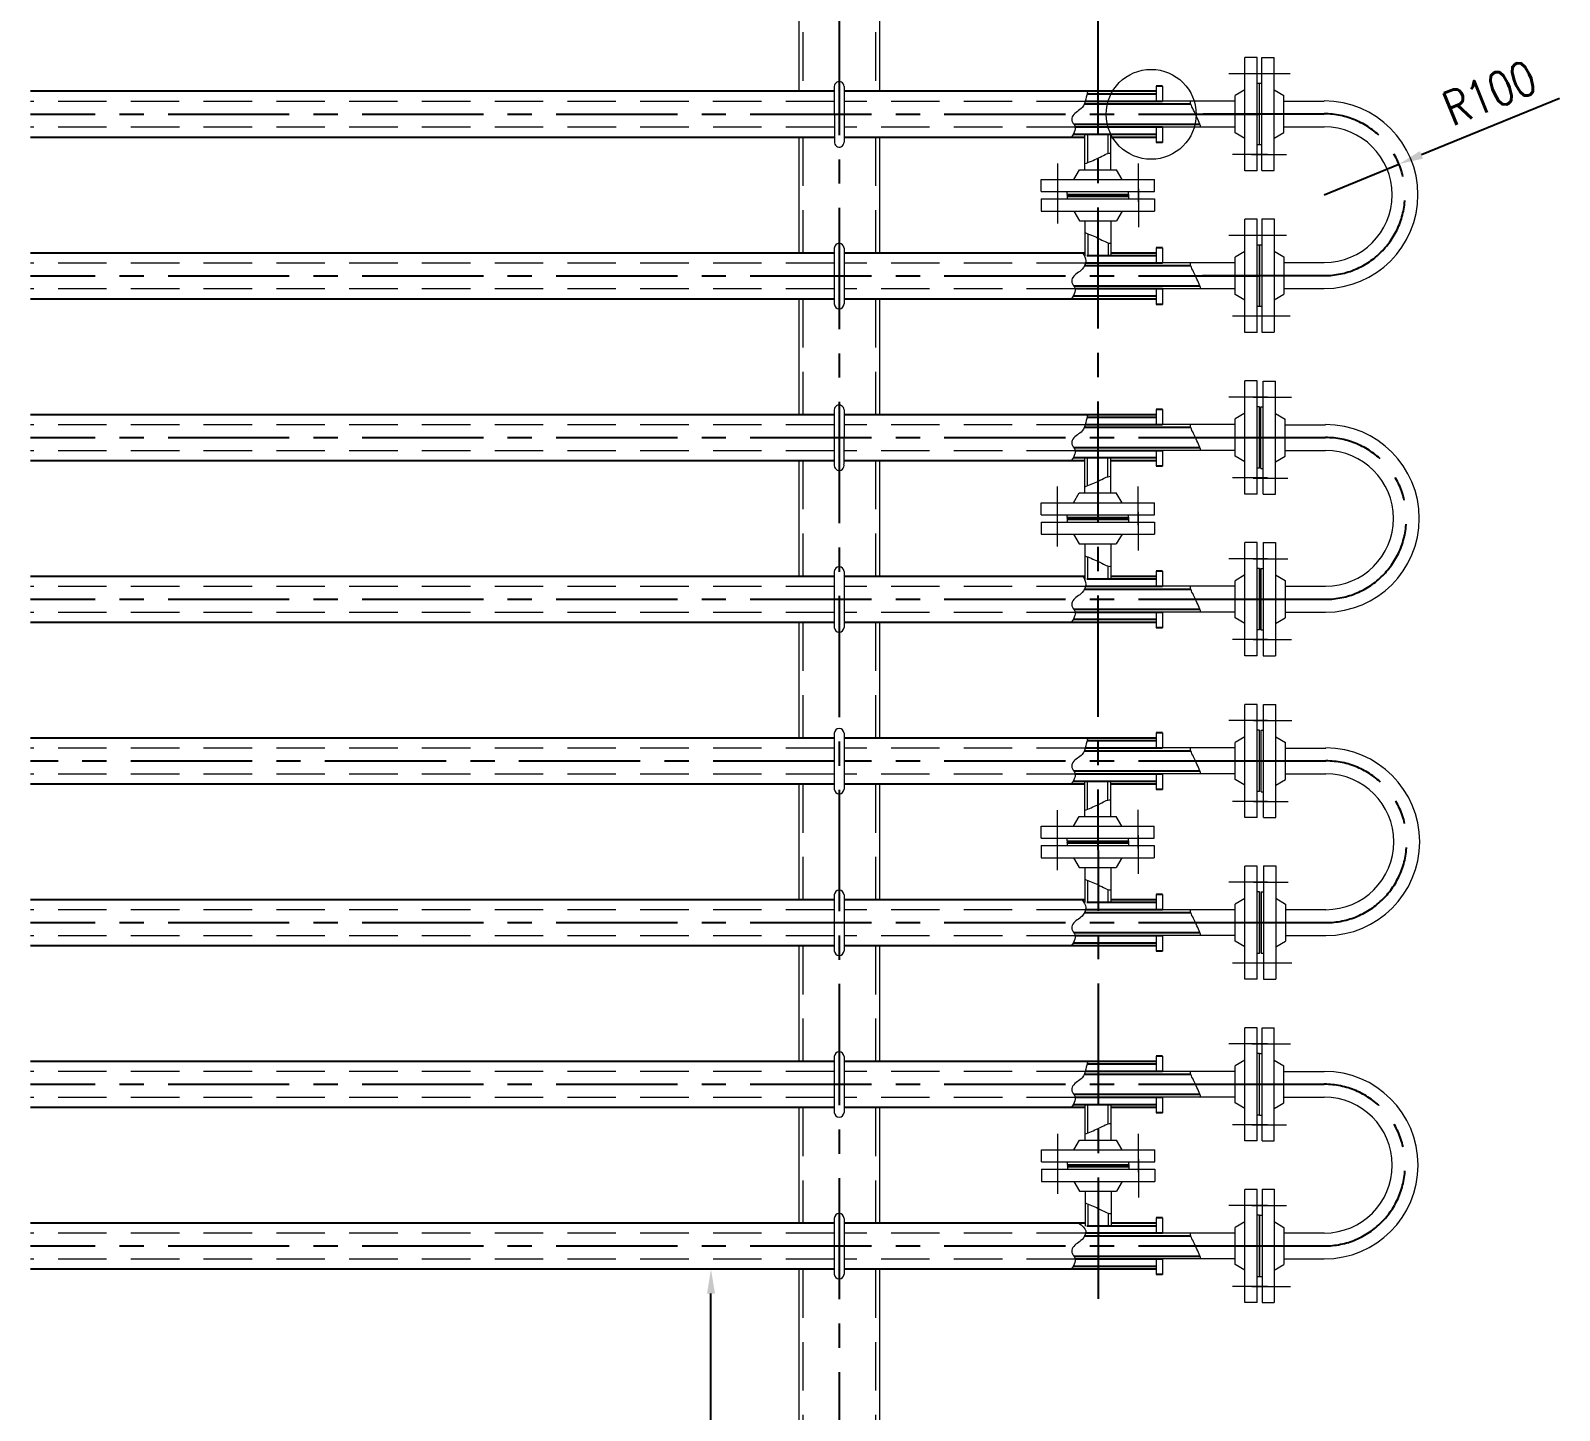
# Model space of a CAD drawing. Header units: millimetres. Extents: x -120 to 7008, y -120 to 4920.
# Drawn here: x 2216 to 4107, y 1654 to 3361 of the extents above; entities that cross this region are included whole.
import ezdxf

# ---------------------------------------------------------------- set-up
doc = ezdxf.new("R2010")
doc.units = ezdxf.units.MM
doc.header["$LTSCALE"] = 120
doc.linetypes.add('CENTER', pattern=[2, 1.25, -0.25, 0.25, -0.25])
doc.linetypes.add('DASHED', pattern=[0.75, 0.5, -0.25])
doc.layers.add('5剖面线层', color=2, linetype='Continuous')
doc.layers.add('8符号标注层', color=31, linetype='Continuous')
doc.styles.add('TH_GBDIM', font='romans.shx', dxfattribs={"width": 0.8, "bigfont": 'gbcbig.shx'})
doc.dimstyles.new('TH_GBDIM', dxfattribs={"dimscale": 12, "dimtxt": 3.5, "dimasz": 2.5, "dimexe": 2, "dimexo": 0, "dimgap": 1.5, "dimtad": 1, "dimdec": 0, "dimzin": 0, "dimdsep": 46, "dimtxsty": 'TH_GBDIM', "dimcen": 2.5, "dimclrd": 130, "dimclre": 130, "dimclrt": 3, "dimadec": 0, "dimazin": 0, "dimtfac": 0.714286, "dimtdec": 0, "dimtmove": 0, "dimatfit": 3, "dimfxl": 0, "dimtzin": 0, "dimlwd": -1, "dimlwe": -1, "dimarcsym": 0})

# ---------------------------------------------------------------- blocks, each defined once
blk = doc.blocks.new('*D52')
at = {"layer": '5剖面线层', "color": 130}
for p, q in [((3116.2, 1828.4), (3033.7, 1828.4)), ((3057.7, 1358.4), (3057.7, 1798.4)), ((3116.2, 1328.4), (3033.7, 1328.4))]:
    blk.add_line(p, q, dxfattribs=at)
at = {"layer": '5剖面线层', "color": 130, "lineweight": 0}
for points in [[(3052.7, 1798.4), (3062.7, 1798.4), (3057.7, 1828.4)], [(3052.7, 1358.4), (3062.7, 1358.4), (3057.7, 1328.4)]]:
    blk.add_solid(points, dxfattribs=at)
at = {"layer": 'Defpoints', "color": 0, "lineweight": 0}
for p in [(3057.7, 1828.4), (3116.2, 1828.4), (3116.2, 1328.4)]:
    blk.add_point(p, dxfattribs=at)
at = {"layer": '5剖面线层', "color": 3, "lineweight": 0, "insert": (3018.7, 1578.4), "char_height": 42, "attachment_point": 5, "rotation": 90, "style": 'TH_GBDIM'}
blk.add_mtext('500', dxfattribs=at)
blk = doc.blocks.new('*D69')
at = {"layer": '5剖面线层', "color": 130}
for p, q in [((4107, 3276.6), (3936.3, 3206.7)), ((3816, 3157.5), (3908.5, 3195.4))]:
    blk.add_line(p, q, dxfattribs=at)
at = {"layer": '5剖面线层', "color": 130, "lineweight": 0}
blk.add_solid([(3934.4, 3211.4), (3938.2, 3202.1), (3908.5, 3195.4)], dxfattribs=at)
at = {"layer": 'Defpoints', "color": 0, "lineweight": 0}
for p in [(3908.5, 3195.4), (3816, 3157.5)]:
    blk.add_point(p, dxfattribs=at)
at = {"layer": '5剖面线层', "color": 3, "lineweight": 0, "insert": (4020.7, 3283.4), "char_height": 42, "attachment_point": 5, "rotation": 22.2597, "style": 'TH_GBDIM'}
blk.add_mtext('R100', dxfattribs=at)

msp = doc.modelspace()

# ---------------------------------------------------------------- hatches: boundary and pattern name
at = {"layer": '5剖面线层', "lineweight": 0}
h = msp.add_hatch(dxfattribs=at)
h.set_pattern_fill('NET3', color=256, style=0)
h.set_pattern_definition([(0, (3151.1713, -204.795), (0, 3.175), []), (60, (3151.1713, -204.795), (-2.7496307, 1.5875), []), (120, (3151.1713, -204.795), (-2.7496307, -1.5875), [])])
h.paths.add_polyline_path([(3536.23, 3156.82), (3498.23, 3156.82), (3498.23, 3155.32), (3536.23, 3155.32)])
h.paths.add_polyline_path([(3536.23, 3158.32), (3498.23, 3158.32), (3498.23, 3156.82), (3536.23, 3156.82)])
h = msp.add_hatch(dxfattribs=at)
h.set_pattern_fill('NET3', color=256, style=0)
h.set_pattern_definition([(180, (3921.287, -204.795), (-5e-14, 3.175), []), (120, (3921.287, -204.795), (2.7496307, 1.5875), []), (60, (3921.287, -204.795), (2.7496307, -1.5875), [])])
h.paths.add_polyline_path([(3536.23, 3156.82), (3574.23, 3156.82), (3574.23, 3155.32), (3536.23, 3155.32)])
h.paths.add_polyline_path([(3536.23, 3158.32), (3574.23, 3158.32), (3574.23, 3156.82), (3536.23, 3156.82)])
h = msp.add_hatch(dxfattribs=at)
h.set_pattern_fill('NET3', color=256, style=0)
h.set_pattern_definition([(0, (3150.938, -604.518), (0, 3.175), []), (60, (3150.938, -604.518), (-2.7496307, 1.5875), []), (120, (3150.938, -604.518), (-2.7496307, -1.5875), [])])
h.paths.add_polyline_path([(3536, 2757.1), (3498, 2757.1), (3498, 2755.6), (3536, 2755.6)])
h.paths.add_polyline_path([(3536, 2758.6), (3498, 2758.6), (3498, 2757.1), (3536, 2757.1)])
h = msp.add_hatch(dxfattribs=at)
h.set_pattern_fill('NET3', color=256, style=0)
h.set_pattern_definition([(180, (3921.0538, -604.518), (-5e-14, 3.175), []), (120, (3921.0538, -604.518), (2.7496307, 1.5875), []), (60, (3921.0538, -604.518), (2.7496307, -1.5875), [])])
h.paths.add_polyline_path([(3536, 2757.1), (3574, 2757.1), (3574, 2755.6), (3536, 2755.6)])
h.paths.add_polyline_path([(3536, 2758.6), (3574, 2758.6), (3574, 2757.1), (3536, 2757.1)])
h = msp.add_hatch(dxfattribs=at)
h.set_pattern_fill('NET3', color=256, style=0)
h.set_pattern_definition([(0, (3150.9268, -1004.625), (0, 3.175), []), (60, (3150.9268, -1004.625), (-2.7496307, 1.5875), []), (120, (3150.9268, -1004.625), (-2.7496307, -1.5875), [])])
h.paths.add_polyline_path([(3535.98, 2356.99), (3497.98, 2356.99), (3497.98, 2355.49), (3535.98, 2355.49)])
h.paths.add_polyline_path([(3535.98, 2358.49), (3497.98, 2358.49), (3497.98, 2356.99), (3535.98, 2356.99)])
h = msp.add_hatch(dxfattribs=at)
h.set_pattern_fill('NET3', color=256, style=0)
h.set_pattern_definition([(180, (3921.0426, -1004.625), (-5e-14, 3.175), []), (120, (3921.0426, -1004.625), (2.7496307, 1.5875), []), (60, (3921.0426, -1004.625), (2.7496307, -1.5875), [])])
h.paths.add_polyline_path([(3535.98, 2356.99), (3573.98, 2356.99), (3573.98, 2355.49), (3535.98, 2355.49)])
h.paths.add_polyline_path([(3535.98, 2358.49), (3573.98, 2358.49), (3573.98, 2356.99), (3535.98, 2356.99)])
h = msp.add_hatch(dxfattribs=at)
h.set_pattern_fill('NET3', color=256, style=0)
h.set_pattern_definition([(0, (3151.341, -1405.0014), (0, 3.175), []), (60, (3151.341, -1405.0014), (-2.7496307, 1.5875), []), (120, (3151.341, -1405.0014), (-2.7496307, -1.5875), [])])
h.paths.add_polyline_path([(3536.4, 1956.61), (3498.4, 1956.61), (3498.4, 1955.11), (3536.4, 1955.11)])
h.paths.add_polyline_path([(3536.4, 1958.11), (3498.4, 1958.11), (3498.4, 1956.61), (3536.4, 1956.61)])
h = msp.add_hatch(dxfattribs=at)
h.set_pattern_fill('NET3', color=256, style=0)
h.set_pattern_definition([(180, (3921.4568, -1405.0014), (-5e-14, 3.175), []), (120, (3921.4568, -1405.0014), (2.7496307, 1.5875), []), (60, (3921.4568, -1405.0014), (2.7496307, -1.5875), [])])
h.paths.add_polyline_path([(3536.4, 1956.61), (3574.4, 1956.61), (3574.4, 1955.11), (3536.4, 1955.11)])
h.paths.add_polyline_path([(3536.4, 1958.11), (3574.4, 1958.11), (3574.4, 1956.61), (3536.4, 1956.61)])

# ---------------------------------------------------------------- linework, layer by layer
at = {"color": 1, "linetype": 'CENTER'}
for p, q in [((3216.21, 4341.25), (3216.21, 1271.11)), ((3536.03, 4101.86), (3536.4, 1768.29)), ((3736.21, 3256.9), (2216.21, 3256.9)), ((3666.18, 3257.48), (3815.99, 3257.48)), ((3736.21, 3056.9), (2216.21, 3056.9)), ((3665.58, 3057.48), (3815.99, 3057.48)), ((3719.21, 3057.48), (3815.99, 3057.48)), ((3736.21, 2856.9), (2216.21, 2856.9)), ((3667.85, 2857.13), (3817.66, 2857.13)), ((3736.21, 2656.9), (2216.21, 2656.9)), ((3667.25, 2657.13), (3817.66, 2657.13)), ((3720.87, 2657.13), (3817.66, 2657.13)), ((3210.21, 2456.9), (2216.21, 2456.9)), ((3736.21, 2456.9), (3222.21, 2456.9)), ((3668.33, 2457.17), (3818.14, 2457.17)), ((3736.21, 2256.9), (2216.21, 2256.9)), ((3667.72, 2257.17), (3818.14, 2257.17)), ((3721.35, 2257.17), (3818.14, 2257.17)), ((3736.21, 2056.9), (2216.21, 2056.9)), ((3666.39, 2057.22), (3816.2, 2057.22)), ((3736.21, 1856.9), (2216.21, 1856.9)), ((3665.79, 1857.22), (3816.2, 1857.22)), ((3719.41, 1857.22), (3816.2, 1857.22))]:
    msp.add_line(p, q, dxfattribs=at)
at = {"lineweight": 0}
for p, q in [((3166.21, 3628.4), (3166.21, 3285.4)), ((3266.21, 3628.4), (3266.21, 3285.4)), ((3718.1, 3187.16), (3718.1, 3327.16)), ((3733.1, 3327.16), (3718.1, 3327.16)), ((3733.1, 3187.16), (3733.1, 3327.16)), ((3738.99, 3187.41), (3738.99, 3327.41)), ((3738.99, 3327.41), (3753.99, 3327.41)), ((3753.99, 3187.41), (3753.99, 3327.41)), ((3210.13, 3291.4), (3210.27, 3221.53)), ((3222.28, 3291.4), (3222.21, 3222.39)), ((3608.21, 3291.9), (3608.21, 3272.9)), ((3616.21, 3291.9), (3616.21, 3272.9)), ((3745.75, 3307.16), (3698.11, 3307.16)), ((3726.35, 3307.41), (3773.99, 3307.41)), ((3736.1, 3295.16), (3733.1, 3295.16)), ((3735.99, 3219.41), (3735.99, 3295.41)), ((3735.99, 3295.41), (3738.99, 3295.41)), ((3736.1, 3219.16), (3736.1, 3295.16)), ((3706.1, 3273.16), (3586.1, 3273.16)), ((3718.1, 3287.16), (3706.1, 3280.11)), ((3706.1, 3234.22), (3706.1, 3280.11)), ((3753.99, 3287.41), (3765.99, 3280.36)), ((3765.99, 3234.46), (3765.99, 3280.36)), ((3765.99, 3273.41), (3815.99, 3273.41)), ((3706.1, 3241.16), (3586.1, 3241.16)), ((3608.21, 3240.9), (3608.21, 3221.9)), ((3616.21, 3241.16), (3616.21, 3240.9)), ((3616.21, 3240.9), (3616.21, 3221.9)), ((3718.1, 3227.16), (3706.1, 3234.22)), ((3753.99, 3227.41), (3765.99, 3234.46)), ((3765.99, 3241.41), (3815.99, 3241.41)), ((3166.21, 3228.4), (3166.21, 3085.4)), ((3266.21, 3228.4), (3266.21, 3085.4)), ((3520.23, 3188.32), (3520.23, 3231.9)), ((3523.73, 3197.39), (3523.73, 3231.9)), ((3548.73, 3208.51), (3548.73, 3231.9)), ((3552.23, 3188.32), (3552.23, 3231.9)), ((3736.1, 3219.16), (3733.1, 3219.16)), ((3735.99, 3219.41), (3738.99, 3219.41)), ((3486.23, 3196.14), (3486.23, 3122.01)), ((3586.23, 3148.67), (3586.23, 3196.31)), ((3745.75, 3207.16), (3702.79, 3207.16)), ((3726.35, 3207.41), (3769.3, 3207.41)), ((3506.23, 3176.32), (3513.28, 3188.32)), ((3513.28, 3188.32), (3559.18, 3188.32)), ((3566.23, 3176.32), (3559.18, 3188.32)), ((3733.1, 3187.16), (3718.1, 3187.16)), ((3738.99, 3187.41), (3753.99, 3187.41)), ((3466.23, 3176.32), (3606.23, 3176.32)), ((3466.23, 3161.32), (3466.23, 3176.32)), ((3466.23, 3161.32), (3606.23, 3161.32)), ((3498.23, 3158.32), (3498.23, 3161.32)), ((3498.23, 3158.32), (3574.23, 3158.32)), ((3498.23, 3158.32), (3574.23, 3158.32)), ((3498.23, 3158.32), (3498.23, 3155.32)), ((3574.23, 3158.32), (3574.23, 3161.32)), ((3574.23, 3158.32), (3574.23, 3155.32)), ((3586.23, 3164.97), (3586.23, 3117.33)), ((3606.23, 3161.32), (3606.23, 3176.32)), ((3466.23, 3152.32), (3606.23, 3152.32)), ((3466.23, 3152.32), (3466.23, 3137.32)), ((3498.23, 3156.82), (3574.23, 3156.82)), ((3498.23, 3155.32), (3574.23, 3155.32)), ((3498.23, 3155.32), (3498.23, 3152.32)), ((3574.23, 3155.32), (3574.23, 3152.32)), ((3606.23, 3152.32), (3606.23, 3137.32)), ((3466.23, 3137.32), (3606.23, 3137.32)), ((3506.23, 3137.32), (3513.28, 3125.32)), ((3513.28, 3125.32), (3559.18, 3125.32)), ((3520.23, 3125.32), (3520.23, 3081.9)), ((3552.23, 3125.32), (3552.23, 3081.9)), ((3566.23, 3137.32), (3559.18, 3125.32)), ((3718.1, 2987.16), (3718.1, 3127.16)), ((3733.1, 3127.16), (3718.1, 3127.16)), ((3733.1, 2987.16), (3733.1, 3127.16)), ((3738.99, 3127.56), (3738.99, 2987.56)), ((3738.99, 3127.56), (3753.99, 3127.56)), ((3753.99, 3127.56), (3753.99, 2987.56)), ((3523.73, 3109.22), (3523.73, 3081.9)), ((3745.75, 3107.16), (3698.11, 3107.16)), ((3726.35, 3107.56), (3769.3, 3107.56)), ((3210.21, 3091.4), (3210.21, 3022.4)), ((3222.21, 3091.4), (3222.21, 3022.4)), ((3536.21, 3091.9), (3536.21, 3072.9)), ((3548.73, 3098.1), (3548.73, 3081.9)), ((3608.21, 3091.9), (3608.21, 3072.9)), ((3616.21, 3091.9), (3616.21, 3072.9)), ((3718.1, 3087.16), (3706.1, 3080.11)), ((3736.1, 3095.16), (3733.1, 3095.16)), ((3735.99, 3019.56), (3735.99, 3095.56)), ((3735.99, 3095.56), (3735.99, 3019.56)), ((3735.99, 3095.56), (3738.99, 3095.56)), ((3736.1, 3019.16), (3736.1, 3095.16)), ((3753.99, 3087.56), (3765.99, 3080.5)), ((3706.1, 3073.16), (3586.1, 3073.16)), ((3706.1, 3034.22), (3706.1, 3080.11)), ((3765.99, 3080.5), (3765.99, 3034.61)), ((3765.99, 3073.56), (3815.99, 3073.56)), ((3166.21, 3028.4), (3166.21, 2885.4)), ((3266.21, 3028.4), (3266.21, 2885.4)), ((3706.1, 3041.16), (3586.1, 3041.16)), ((3608.21, 3040.9), (3608.21, 3021.9)), ((3616.21, 3041.16), (3616.21, 3040.9)), ((3616.21, 3040.9), (3616.21, 3021.9)), ((3718.1, 3027.16), (3706.1, 3034.22)), ((3753.99, 3027.56), (3765.99, 3034.61)), ((3765.99, 3041.56), (3815.99, 3041.56)), ((3745.75, 3007.16), (3702.79, 3007.16)), ((3726.35, 3007.56), (3773.99, 3007.56)), ((3736.1, 3019.16), (3733.1, 3019.16)), ((3735.99, 3019.56), (3738.99, 3019.56)), ((3738.99, 2987.56), (3753.99, 2987.56)), ((3733.1, 2987.16), (3718.1, 2987.16)), ((3718.1, 2787.16), (3718.1, 2927.16)), ((3733.1, 2927.16), (3718.1, 2927.16)), ((3733.1, 2787.16), (3733.1, 2927.16)), ((3740.66, 2787.06), (3740.66, 2927.06)), ((3740.66, 2927.06), (3755.66, 2927.06)), ((3755.66, 2787.06), (3755.66, 2927.06)), ((3745.75, 2907.16), (3698.11, 2907.16)), ((3728.01, 2907.06), (3775.65, 2907.06)), ((3736.1, 2895.16), (3733.1, 2895.16)), ((3736.1, 2819.16), (3736.1, 2895.16)), ((3737.66, 2819.06), (3737.66, 2895.06)), ((3737.66, 2895.06), (3740.66, 2895.06)), ((3210.21, 2891.4), (3210.21, 2822.4)), ((3222.21, 2891.4), (3221.92, 2824.22)), ((3608.21, 2891.9), (3608.21, 2872.9)), ((3616.21, 2891.9), (3616.21, 2872.9)), ((3718.1, 2887.16), (3706.1, 2880.11)), ((3706.1, 2834.22), (3706.1, 2880.11)), ((3755.66, 2887.06), (3767.66, 2880)), ((3767.66, 2834.11), (3767.66, 2880)), ((3706.1, 2873.16), (3586.1, 2873.16)), ((3767.66, 2873.06), (3817.66, 2873.06)), ((3706.1, 2841.16), (3586.1, 2841.16)), ((3608.21, 2840.9), (3608.21, 2821.9)), ((3616.21, 2841.16), (3616.21, 2840.9)), ((3616.21, 2840.9), (3616.21, 2821.9)), ((3767.66, 2841.06), (3817.66, 2841.06)), ((3166.21, 2828.4), (3166.21, 2685.4)), ((3266.21, 2828.4), (3266.21, 2685.4)), ((3520, 2788.6), (3520, 2831.9)), ((3523.5, 2797.67), (3523.5, 2831.9)), ((3548.5, 2808.79), (3548.5, 2831.9)), ((3552, 2788.6), (3552, 2831.9)), ((3718.1, 2827.16), (3706.1, 2834.22)), ((3736.1, 2819.16), (3733.1, 2819.16)), ((3737.66, 2819.06), (3740.66, 2819.06)), ((3755.66, 2827.06), (3767.66, 2834.11)), ((3745.75, 2807.16), (3702.79, 2807.16)), ((3728.01, 2807.06), (3770.97, 2807.06)), ((3486, 2796.42), (3486, 2722.29)), ((3506, 2776.6), (3513.05, 2788.6)), ((3513.05, 2788.6), (3558.94, 2788.6)), ((3566, 2776.6), (3558.94, 2788.6)), ((3586, 2748.95), (3586, 2796.59)), ((3733.1, 2787.16), (3718.1, 2787.16)), ((3740.66, 2787.06), (3755.66, 2787.06)), ((3466, 2776.6), (3606, 2776.6)), ((3466, 2761.6), (3466, 2776.6)), ((3466, 2761.6), (3606, 2761.6)), ((3498, 2758.6), (3498, 2761.6)), ((3574, 2758.6), (3574, 2761.6)), ((3586, 2765.25), (3586, 2717.6)), ((3606, 2761.6), (3606, 2776.6)), ((3466, 2752.6), (3606, 2752.6)), ((3466, 2752.6), (3466, 2737.6)), ((3498, 2758.6), (3574, 2758.6)), ((3498, 2758.6), (3574, 2758.6)), ((3498, 2758.6), (3498, 2755.6)), ((3498, 2757.1), (3574, 2757.1)), ((3498, 2755.6), (3574, 2755.6)), ((3498, 2755.6), (3498, 2752.6)), ((3574, 2758.6), (3574, 2755.6)), ((3574, 2755.6), (3574, 2752.6)), ((3606, 2752.6), (3606, 2737.6)), ((3466, 2737.6), (3606, 2737.6)), ((3506, 2737.6), (3513.05, 2725.6)), ((3513.05, 2725.6), (3558.94, 2725.6)), ((3520, 2725.6), (3520, 2681.9)), ((3552, 2725.6), (3552, 2681.9)), ((3566, 2737.6), (3558.94, 2725.6)), ((3718.1, 2587.16), (3718.1, 2727.16)), ((3733.1, 2727.16), (3718.1, 2727.16)), ((3733.1, 2587.16), (3733.1, 2727.16)), ((3740.66, 2727.2), (3740.66, 2587.2)), ((3740.66, 2727.2), (3755.66, 2727.2)), ((3755.66, 2727.2), (3755.66, 2587.2)), ((3523.5, 2709.5), (3523.5, 2681.9)), ((3745.75, 2707.16), (3698.11, 2707.16)), ((3728.01, 2707.2), (3770.97, 2707.2)), ((3210.21, 2691.4), (3210.21, 2622.4)), ((3222.21, 2691.4), (3222.21, 2622.4)), ((3548.5, 2698.38), (3548.5, 2681.9)), ((3608.21, 2691.9), (3608.21, 2672.9)), ((3616.21, 2691.9), (3616.21, 2672.9)), ((3718.1, 2687.16), (3706.1, 2680.11)), ((3736.1, 2695.16), (3733.1, 2695.16)), ((3736.1, 2619.16), (3736.1, 2695.16)), ((3737.66, 2619.2), (3737.66, 2695.2)), ((3737.66, 2695.2), (3737.66, 2619.2)), ((3737.66, 2695.2), (3740.66, 2695.2)), ((3755.66, 2687.2), (3767.66, 2680.15)), ((3706.1, 2673.16), (3586.1, 2673.16)), ((3706.1, 2634.22), (3706.1, 2680.11)), ((3767.66, 2680.15), (3767.66, 2634.25)), ((3767.66, 2673.2), (3817.66, 2673.2)), ((3166.21, 2628.4), (3166.21, 2485.4)), ((3266.21, 2628.4), (3266.21, 2485.4)), ((3706.1, 2641.16), (3586.1, 2641.16)), ((3608.21, 2640.9), (3608.21, 2621.9)), ((3616.21, 2641.16), (3616.21, 2640.9)), ((3616.21, 2640.9), (3616.21, 2621.9)), ((3718.1, 2627.16), (3706.1, 2634.22)), ((3755.66, 2627.2), (3767.66, 2634.25)), ((3767.66, 2641.2), (3817.66, 2641.2)), ((3736.1, 2619.16), (3733.1, 2619.16)), ((3737.66, 2619.2), (3740.66, 2619.2)), ((3745.75, 2607.16), (3702.79, 2607.16)), ((3728.01, 2607.2), (3775.65, 2607.2)), ((3733.1, 2587.16), (3718.1, 2587.16)), ((3740.66, 2587.2), (3755.66, 2587.2)), ((3718.1, 2387.16), (3718.1, 2527.16)), ((3733.1, 2527.16), (3718.1, 2527.16)), ((3733.1, 2387.16), (3733.1, 2527.16)), ((3741.14, 2387.1), (3741.14, 2527.1)), ((3741.14, 2527.1), (3756.14, 2527.1)), ((3756.14, 2387.1), (3756.14, 2527.1)), ((3745.75, 2507.16), (3698.11, 2507.16)), ((3728.49, 2507.1), (3776.13, 2507.1)), ((3210.21, 2491.4), (3210.21, 2422.4)), ((3222.21, 2491.4), (3222.21, 2422.4)), ((3608.21, 2491.9), (3608.21, 2472.9)), ((3616.21, 2491.9), (3616.21, 2472.9)), ((3718.1, 2487.16), (3706.1, 2480.11)), ((3706.1, 2434.22), (3706.1, 2480.11)), ((3736.1, 2495.16), (3733.1, 2495.16)), ((3736.1, 2419.16), (3736.1, 2495.16)), ((3738.14, 2419.1), (3738.14, 2495.1)), ((3738.14, 2495.1), (3741.14, 2495.1)), ((3756.14, 2487.1), (3768.14, 2480.05)), ((3768.14, 2434.15), (3768.14, 2480.05)), ((3706.1, 2473.16), (3586.1, 2473.16)), ((3768.14, 2473.1), (3818.14, 2473.1)), ((3706.1, 2441.16), (3586.1, 2441.16)), ((3608.21, 2440.9), (3608.21, 2421.9)), ((3616.21, 2441.16), (3616.21, 2440.9)), ((3616.21, 2440.9), (3616.21, 2421.9)), ((3768.14, 2441.1), (3818.14, 2441.1)), ((3166.21, 2428.4), (3166.21, 2285.4)), ((3266.21, 2428.4), (3266.21, 2285.4)), ((3497.98, 2428.49), (3519.98, 2428.49)), ((3519.98, 2388.49), (3519.98, 2431.9)), ((3523.48, 2397.56), (3523.48, 2431.9)), ((3548.48, 2408.68), (3548.48, 2431.9)), ((3551.98, 2388.49), (3551.98, 2431.9)), ((3551.98, 2428.49), (3573.98, 2428.49)), ((3718.1, 2427.16), (3706.1, 2434.22)), ((3756.14, 2427.1), (3768.14, 2434.15)), ((3745.75, 2407.16), (3702.79, 2407.16)), ((3728.49, 2407.1), (3771.45, 2407.1)), ((3736.1, 2419.16), (3733.1, 2419.16)), ((3738.14, 2419.1), (3741.14, 2419.1)), ((3485.98, 2396.31), (3485.98, 2322.18)), ((3505.98, 2376.49), (3513.04, 2388.49)), ((3513.04, 2388.49), (3558.93, 2388.49)), ((3565.98, 2376.49), (3558.93, 2388.49)), ((3585.98, 2348.84), (3585.98, 2396.48)), ((3733.1, 2387.16), (3718.1, 2387.16)), ((3741.14, 2387.1), (3756.14, 2387.1)), ((3465.98, 2376.49), (3605.98, 2376.49)), ((3465.98, 2361.49), (3465.98, 2376.49)), ((3585.98, 2365.14), (3585.98, 2317.5)), ((3605.98, 2361.49), (3605.98, 2376.49)), ((3465.98, 2361.49), (3605.98, 2361.49)), ((3465.98, 2352.49), (3605.98, 2352.49)), ((3465.98, 2352.49), (3465.98, 2337.49)), ((3497.98, 2358.49), (3497.98, 2361.49)), ((3497.98, 2358.49), (3573.98, 2358.49)), ((3497.98, 2358.49), (3573.98, 2358.49)), ((3497.98, 2358.49), (3497.98, 2355.49)), ((3497.98, 2356.99), (3573.98, 2356.99)), ((3497.98, 2355.49), (3573.98, 2355.49)), ((3497.98, 2355.49), (3497.98, 2352.49)), ((3573.98, 2358.49), (3573.98, 2361.49)), ((3573.98, 2358.49), (3573.98, 2355.49)), ((3573.98, 2355.49), (3573.98, 2352.49)), ((3605.98, 2352.49), (3605.98, 2337.49)), ((3465.98, 2337.49), (3605.98, 2337.49)), ((3505.98, 2337.49), (3513.04, 2325.49)), ((3565.98, 2337.49), (3558.93, 2325.49)), ((3718.1, 2187.16), (3718.1, 2327.16)), ((3733.1, 2327.16), (3718.1, 2327.16)), ((3733.1, 2187.16), (3733.1, 2327.16)), ((3741.14, 2327.24), (3741.14, 2187.24)), ((3741.14, 2327.24), (3756.14, 2327.24)), ((3756.14, 2327.24), (3756.14, 2187.24)), ((3513.04, 2325.49), (3558.93, 2325.49)), ((3519.98, 2325.49), (3519.98, 2281.9)), ((3523.48, 2309.39), (3523.48, 2281.9)), ((3551.98, 2325.49), (3551.98, 2281.9)), ((3745.75, 2307.16), (3698.11, 2307.16)), ((3728.49, 2307.24), (3771.45, 2307.24)), ((3210.21, 2291.4), (3210.21, 2222.4)), ((3222.21, 2291.4), (3222.21, 2222.4)), ((3548.48, 2298.27), (3548.48, 2281.9)), ((3608.21, 2291.9), (3608.21, 2272.9)), ((3616.21, 2291.9), (3616.21, 2272.9)), ((3736.1, 2295.16), (3733.1, 2295.16)), ((3736.1, 2219.16), (3736.1, 2295.16)), ((3738.14, 2219.24), (3738.14, 2295.24)), ((3738.14, 2295.24), (3738.14, 2219.24)), ((3738.14, 2295.24), (3741.14, 2295.24)), ((3706.1, 2273.16), (3586.1, 2273.16)), ((3718.1, 2287.16), (3706.1, 2280.11)), ((3706.1, 2234.22), (3706.1, 2280.11)), ((3756.14, 2287.24), (3768.14, 2280.19)), ((3768.14, 2280.19), (3768.14, 2234.3)), ((3768.14, 2273.24), (3818.14, 2273.24)), ((3706.1, 2241.16), (3586.1, 2241.16)), ((3608.21, 2240.9), (3608.21, 2221.9)), ((3616.21, 2241.16), (3616.21, 2240.9)), ((3616.21, 2240.9), (3616.21, 2221.9)), ((3718.1, 2227.16), (3706.1, 2234.22)), ((3756.14, 2227.24), (3768.14, 2234.3)), ((3768.14, 2241.24), (3818.14, 2241.24)), ((3166.21, 2228.4), (3166.21, 2085.4)), ((3266.21, 2228.4), (3266.21, 2085.4)), ((3736.1, 2219.16), (3733.1, 2219.16)), ((3738.14, 2219.24), (3741.14, 2219.24)), ((3745.75, 2207.16), (3702.79, 2207.16)), ((3728.49, 2207.24), (3776.13, 2207.24)), ((3733.1, 2187.16), (3718.1, 2187.16)), ((3741.14, 2187.24), (3756.14, 2187.24)), ((3718.1, 1987.16), (3718.1, 2127.16)), ((3733.1, 2127.16), (3718.1, 2127.16)), ((3733.1, 1987.16), (3733.1, 2127.16)), ((3739.2, 1987.14), (3739.2, 2127.14)), ((3739.2, 2127.14), (3754.2, 2127.14)), ((3754.2, 1987.14), (3754.2, 2127.14)), ((3745.75, 2107.16), (3698.11, 2107.16)), ((3726.55, 2107.14), (3774.19, 2107.14)), ((3210.21, 2091.4), (3210.21, 2022.4)), ((3222.21, 2091.4), (3222.21, 2022.4)), ((3536.21, 2091.9), (3536.21, 2072.9)), ((3608.21, 2091.9), (3608.21, 2072.9)), ((3616.21, 2091.9), (3616.21, 2072.9)), ((3718.1, 2087.16), (3706.1, 2080.11)), ((3706.1, 2034.22), (3706.1, 2080.11)), ((3736.1, 2095.16), (3733.1, 2095.16)), ((3736.1, 2019.16), (3736.1, 2095.16)), ((3736.2, 2019.14), (3736.2, 2095.14)), ((3736.2, 2095.14), (3739.2, 2095.14)), ((3754.2, 2087.14), (3766.2, 2080.09)), ((3766.2, 2034.2), (3766.2, 2080.09)), ((3706.1, 2073.16), (3586.1, 2073.16)), ((3766.2, 2073.14), (3816.2, 2073.14)), ((3166.21, 2028.4), (3166.21, 1885.4)), ((3266.21, 2028.4), (3266.21, 1885.4)), ((3520.4, 1988.11), (3520.4, 2031.9)), ((3523.9, 1997.18), (3523.9, 2031.9)), ((3548.9, 2008.31), (3548.9, 2031.9)), ((3552.4, 1988.11), (3552.4, 2031.9)), ((3706.1, 2041.16), (3586.1, 2041.16)), ((3608.21, 2040.9), (3608.21, 2021.9)), ((3616.21, 2041.16), (3616.21, 2040.9)), ((3616.21, 2040.9), (3616.21, 2021.9)), ((3718.1, 2027.16), (3706.1, 2034.22)), ((3754.2, 2027.14), (3766.2, 2034.2)), ((3766.2, 2041.14), (3816.2, 2041.14)), ((3745.75, 2007.16), (3702.79, 2007.16)), ((3726.55, 2007.14), (3769.51, 2007.14)), ((3736.1, 2019.16), (3733.1, 2019.16)), ((3736.2, 2019.14), (3739.2, 2019.14)), ((3486.4, 1995.93), (3486.4, 1921.8)), ((3506.4, 1976.11), (3513.45, 1988.11)), ((3513.45, 1988.11), (3559.35, 1988.11)), ((3566.4, 1976.11), (3559.35, 1988.11)), ((3586.4, 1948.47), (3586.4, 1996.11)), ((3733.1, 1987.16), (3718.1, 1987.16)), ((3739.2, 1987.14), (3754.2, 1987.14)), ((3466.4, 1976.11), (3606.4, 1976.11)), ((3466.4, 1961.11), (3466.4, 1976.11)), ((3606.4, 1961.11), (3606.4, 1976.11)), ((3466.4, 1961.11), (3606.4, 1961.11)), ((3466.4, 1952.11), (3606.4, 1952.11)), ((3466.4, 1952.11), (3466.4, 1937.11)), ((3498.4, 1958.11), (3498.4, 1961.11)), ((3498.4, 1958.11), (3574.4, 1958.11)), ((3498.4, 1958.11), (3574.4, 1958.11)), ((3498.4, 1958.11), (3498.4, 1955.11)), ((3498.4, 1956.61), (3574.4, 1956.61)), ((3498.4, 1955.11), (3574.4, 1955.11)), ((3498.4, 1955.11), (3498.4, 1952.11)), ((3574.4, 1958.11), (3574.4, 1961.11)), ((3574.4, 1958.11), (3574.4, 1955.11)), ((3574.4, 1955.11), (3574.4, 1952.11)), ((3586.4, 1964.76), (3586.4, 1917.12)), ((3606.4, 1952.11), (3606.4, 1937.11)), ((3466.4, 1937.11), (3606.4, 1937.11)), ((3506.4, 1937.11), (3513.45, 1925.11)), ((3566.4, 1937.11), (3559.35, 1925.11)), ((3513.45, 1925.11), (3559.35, 1925.11)), ((3520.4, 1925.11), (3520.4, 1881.9)), ((3552.4, 1925.11), (3552.4, 1881.9)), ((3718.1, 1787.16), (3718.1, 1927.16)), ((3733.1, 1927.16), (3718.1, 1927.16)), ((3733.1, 1787.16), (3733.1, 1927.16)), ((3739.2, 1927.29), (3739.2, 1787.29)), ((3739.2, 1927.29), (3754.2, 1927.29)), ((3754.2, 1927.29), (3754.2, 1787.29)), ((3210.21, 1891.4), (3210.21, 1822.4)), ((3222.21, 1891.4), (3222.21, 1822.4)), ((3523.9, 1909.01), (3523.9, 1881.9)), ((3548.9, 1897.89), (3548.9, 1881.9)), ((3608.21, 1891.9), (3608.21, 1872.9)), ((3616.21, 1891.9), (3616.21, 1872.9)), ((3745.75, 1907.16), (3698.11, 1907.16)), ((3726.55, 1907.29), (3769.51, 1907.29)), ((3736.1, 1895.16), (3733.1, 1895.16)), ((3736.1, 1819.16), (3736.1, 1895.16)), ((3736.2, 1819.29), (3736.2, 1895.29)), ((3736.2, 1895.29), (3736.2, 1819.29)), ((3736.2, 1895.29), (3739.2, 1895.29)), ((3706.1, 1873.16), (3586.1, 1873.16)), ((3718.1, 1887.16), (3706.1, 1880.11)), ((3706.1, 1834.22), (3706.1, 1880.11)), ((3754.2, 1887.29), (3766.2, 1880.23)), ((3766.2, 1880.23), (3766.2, 1834.34)), ((3766.2, 1873.29), (3816.2, 1873.29)), ((3706.1, 1841.16), (3586.1, 1841.16)), ((3608.21, 1840.9), (3608.21, 1821.9)), ((3616.21, 1841.16), (3616.21, 1840.9)), ((3616.21, 1840.9), (3616.21, 1821.9)), ((3718.1, 1827.16), (3706.1, 1834.22)), ((3754.2, 1827.29), (3766.2, 1834.34)), ((3766.2, 1841.29), (3816.2, 1841.29)), ((3166.21, 1828.4), (3166.21, 1342.4)), ((3266.21, 1828.4), (3266.21, 1342.4)), ((3736.1, 1819.16), (3733.1, 1819.16)), ((3736.2, 1819.29), (3739.2, 1819.29)), ((3745.75, 1807.16), (3702.79, 1807.16)), ((3726.55, 1807.29), (3774.19, 1807.29)), ((3733.1, 1787.16), (3718.1, 1787.16)), ((3739.2, 1787.29), (3754.2, 1787.29))]:
    msp.add_line(p, q, dxfattribs=at)
at = {"color": 4, "linetype": 'DASHED', "lineweight": 0}
for p, q in [((3171.21, 3628.4), (3171.21, 3285.4)), ((3261.21, 3628.4), (3261.21, 3285.4)), ((3210.17, 3272.9), (2216.21, 3272.9)), ((3520.32, 3272.9), (3222.26, 3272.9)), ((3210.23, 3240.9), (2216.21, 3240.9)), ((3508.08, 3240.9), (3222.23, 3240.9)), ((3171.21, 3228.4), (3171.21, 3085.4)), ((3261.21, 3228.4), (3261.21, 3085.4)), ((3210.21, 3072.9), (2216.21, 3072.9)), ((3520.32, 3072.9), (3222.21, 3072.9)), ((3210.21, 3040.9), (2216.21, 3040.9)), ((3171.21, 3028.4), (3171.21, 2885.4)), ((3508.08, 3040.9), (3222.21, 3040.9)), ((3261.21, 3028.4), (3261.21, 2885.4)), ((3210.21, 2872.9), (2216.21, 2872.9)), ((3520.32, 2872.9), (3222.13, 2872.9)), ((3210.21, 2840.9), (2216.21, 2840.9)), ((3508.08, 2840.9), (3221.99, 2840.9)), ((3171.21, 2828.4), (3171.21, 2685.4)), ((3261.21, 2828.4), (3261.21, 2685.4)), ((3210.21, 2672.9), (2216.21, 2672.9)), ((3520.32, 2672.9), (3222.21, 2672.9)), ((3210.21, 2640.9), (2216.21, 2640.9)), ((3171.21, 2628.4), (3171.21, 2485.4)), ((3508.08, 2640.9), (3222.21, 2640.9)), ((3261.21, 2628.4), (3261.21, 2485.4)), ((3210.21, 2472.9), (2216.21, 2472.9)), ((3520.32, 2472.9), (3222.21, 2472.9)), ((3210.21, 2440.9), (2216.21, 2440.9)), ((3508.08, 2440.9), (3222.21, 2440.9)), ((3171.21, 2428.4), (3171.21, 2285.4)), ((3261.21, 2428.4), (3261.21, 2285.4)), ((3210.21, 2272.9), (2216.21, 2272.9)), ((3520.32, 2272.9), (3222.21, 2272.9)), ((3210.21, 2240.9), (2216.21, 2240.9)), ((3508.08, 2240.9), (3222.21, 2240.9)), ((3171.21, 2228.4), (3171.21, 2085.4)), ((3261.21, 2228.4), (3261.21, 2085.4)), ((3210.21, 2072.9), (2216.21, 2072.9)), ((3520.32, 2072.9), (3222.21, 2072.9)), ((3210.21, 2040.9), (2216.21, 2040.9)), ((3171.21, 2028.4), (3171.21, 1885.4)), ((3508.08, 2040.9), (3222.21, 2040.9)), ((3261.21, 2028.4), (3261.21, 1885.4)), ((3210.21, 1872.9), (2216.21, 1872.9)), ((3520.32, 1872.9), (3222.21, 1872.9)), ((3210.21, 1840.9), (2216.21, 1840.9)), ((3508.08, 1840.9), (3222.21, 1840.9)), ((3171.21, 1828.4), (3171.21, 1342.4)), ((3261.21, 1828.4), (3261.21, 1342.4))]:
    msp.add_line(p, q, dxfattribs=at)
for p, q in [((3616.21, 3291.9), (3608.21, 3291.9)), ((3210.14, 3285.4), (2216.21, 3285.4)), ((3608.21, 3285.4), (3222.28, 3285.4)), ((3616.21, 3272.9), (3520.32, 3272.9)), ((3608.21, 3281.9), (3522.7, 3281.9)), ((3651.21, 3269.4), (3519.09, 3269.4)), ((3662.36, 3244.4), (3506.71, 3244.4)), ((3616.21, 3240.9), (3508.08, 3240.9)), ((3210.26, 3228.4), (2216.21, 3228.4)), ((3520.23, 3228.4), (3222.21, 3228.4)), ((3608.21, 3231.9), (3505.57, 3231.9)), ((3608.21, 3228.4), (3552.23, 3228.4)), ((3616.21, 3221.9), (3608.21, 3221.9)), ((3210.21, 3085.4), (2216.21, 3085.4)), ((3520.23, 3085.4), (3222.21, 3085.4)), ((3608.21, 3085.4), (3552.23, 3085.4)), ((3616.21, 3091.9), (3608.21, 3091.9)), ((3651.21, 3069.4), (3519.09, 3069.4)), ((3616.21, 3072.9), (3520.32, 3072.9)), ((3608.21, 3081.9), (3522.7, 3081.9)), ((3662.36, 3044.4), (3506.71, 3044.4)), ((3210.21, 3028.4), (2216.21, 3028.4)), ((3608.21, 3028.4), (3222.21, 3028.4)), ((3608.21, 3031.9), (3505.57, 3031.9)), ((3616.21, 3040.9), (3508.08, 3040.9)), ((3616.21, 3021.9), (3608.21, 3021.9)), ((3210.21, 2885.4), (2216.21, 2885.4)), ((3608.21, 2885.4), (3222.18, 2885.4)), ((3608.21, 2881.9), (3522.7, 2881.9)), ((3616.21, 2891.9), (3608.21, 2891.9)), ((3651.21, 2869.4), (3519.09, 2869.4)), ((3616.21, 2872.9), (3520.32, 2872.9)), ((3662.36, 2844.4), (3506.71, 2844.4)), ((3616.21, 2840.9), (3508.08, 2840.9)), ((3210.21, 2828.4), (2216.21, 2828.4)), ((3520, 2828.4), (3221.94, 2828.4)), ((3608.21, 2831.9), (3505.57, 2831.9)), ((3608.21, 2828.4), (3552, 2828.4)), ((3616.21, 2821.9), (3608.21, 2821.9)), ((3210.21, 2685.4), (2216.21, 2685.4)), ((3520, 2685.4), (3222.21, 2685.4)), ((3608.21, 2685.4), (3552, 2685.4)), ((3616.21, 2691.9), (3608.21, 2691.9)), ((3651.21, 2669.4), (3519.09, 2669.4)), ((3616.21, 2672.9), (3520.32, 2672.9)), ((3608.21, 2681.9), (3522.7, 2681.9)), ((3210.21, 2628.4), (2216.21, 2628.4)), ((3608.21, 2628.4), (3222.21, 2628.4)), ((3608.21, 2631.9), (3505.57, 2631.9)), ((3662.36, 2644.4), (3506.71, 2644.4)), ((3616.21, 2640.9), (3508.08, 2640.9)), ((3616.21, 2621.9), (3608.21, 2621.9)), ((3210.21, 2485.4), (2216.21, 2485.4)), ((3608.21, 2485.4), (3222.21, 2485.4)), ((3608.21, 2481.9), (3522.7, 2481.9)), ((3616.21, 2491.9), (3608.21, 2491.9)), ((3651.21, 2469.4), (3519.09, 2469.4)), ((3616.21, 2472.9), (3520.32, 2472.9)), ((3662.36, 2444.4), (3506.71, 2444.4)), ((3616.21, 2440.9), (3508.08, 2440.9)), ((3210.21, 2428.4), (2216.21, 2428.4)), ((3519.98, 2428.4), (3222.21, 2428.4)), ((3608.21, 2431.9), (3505.57, 2431.9)), ((3608.21, 2428.4), (3551.98, 2428.4)), ((3616.21, 2421.9), (3608.21, 2421.9)), ((3616.21, 2291.9), (3608.21, 2291.9)), ((3210.21, 2285.4), (2216.21, 2285.4)), ((3519.98, 2285.4), (3222.21, 2285.4)), ((3651.21, 2269.4), (3519.09, 2269.4)), ((3616.21, 2272.9), (3520.32, 2272.9)), ((3608.21, 2281.9), (3522.7, 2281.9)), ((3608.21, 2285.4), (3551.98, 2285.4)), ((3608.21, 2231.9), (3505.57, 2231.9)), ((3662.36, 2244.4), (3506.71, 2244.4)), ((3616.21, 2240.9), (3508.08, 2240.9)), ((3210.21, 2228.4), (2216.21, 2228.4)), ((3608.21, 2228.4), (3222.21, 2228.4)), ((3616.21, 2221.9), (3608.21, 2221.9)), ((3210.21, 2085.4), (2216.21, 2085.4)), ((3608.21, 2085.4), (3222.21, 2085.4)), ((3608.21, 2081.9), (3522.7, 2081.9)), ((3616.21, 2091.9), (3608.21, 2091.9)), ((3651.21, 2069.4), (3519.09, 2069.4)), ((3616.21, 2072.9), (3520.32, 2072.9)), ((3662.36, 2044.4), (3506.71, 2044.4)), ((3210.21, 2028.4), (2216.21, 2028.4)), ((3520.4, 2028.4), (3222.21, 2028.4)), ((3608.21, 2031.9), (3505.57, 2031.9)), ((3616.21, 2040.9), (3508.08, 2040.9)), ((3608.21, 2028.4), (3552.4, 2028.4)), ((3616.21, 2021.9), (3608.21, 2021.9)), ((3616.21, 1891.9), (3608.21, 1891.9)), ((3210.21, 1885.4), (2216.21, 1885.4)), ((3520.4, 1885.4), (3222.21, 1885.4)), ((3616.21, 1872.9), (3520.32, 1872.9)), ((3608.21, 1881.9), (3522.7, 1881.9)), ((3608.21, 1885.4), (3552.4, 1885.4)), ((3651.21, 1869.4), (3519.09, 1869.4)), ((3662.36, 1844.4), (3506.71, 1844.4)), ((3616.21, 1840.9), (3508.08, 1840.9)), ((3210.21, 1828.4), (2216.21, 1828.4)), ((3608.21, 1828.4), (3222.21, 1828.4)), ((3608.21, 1831.9), (3505.57, 1831.9)), ((3616.21, 1821.9), (3608.21, 1821.9))]:
    msp.add_line(p, q)
at = {"lineweight": 0}
for centre, radius, start, end in [((3216.21, 3291.4), 6.08, 359.87042, 180.23293), ((3815.99, 3157.48), 116, 270, 90), ((3815.99, 3157.48), 84, 270, 90), ((3216.21, 3222.4), 6, 171.85663, 359.93521), ((3216.21, 3091.4), 6, 0, 180), ((3216.21, 3022.4), 6, 180, 0), ((3216.21, 2891.4), 6, 359.51892, 180), ((3817.66, 2757.13), 116, 270, 90), ((3817.66, 2757.13), 84, 270, 90), ((3216.21, 2822.4), 6, 180, 17.63755), ((3216.21, 2691.4), 6, 0, 180), ((3216.21, 2622.4), 6, 180, 0), ((3216.21, 2491.4), 6, 0, 180), ((3818.14, 2357.17), 116, 270, 90), ((3818.14, 2357.17), 84, 270, 90), ((3216.21, 2422.4), 6, 180, 0), ((3216.21, 2291.4), 6, 0, 180), ((3216.21, 2222.4), 6, 180, 0), ((3216.21, 2091.4), 6, 0, 180), ((3816.2, 1957.22), 116, 270, 90), ((3816.2, 1957.22), 84, 270, 90), ((3216.21, 2022.4), 6, 180, 360), ((3216.21, 1891.4), 6, 0, 180), ((3216.21, 1822.4), 6, 180, 0)]:
    msp.add_arc(centre, radius, start, end, dxfattribs=at)
at = {"color": 1, "linetype": 'CENTER'}
for centre in [(3815.99, 3157.48), (3817.66, 2757.13), (3818.14, 2357.17), (3816.2, 1957.22)]:
    msp.add_arc(centre, 100, 270, 90, dxfattribs=at)
at = {"lineweight": 0}
for points in [[(3523.59, 3285.4), (3521.13, 3275.86), (3516.66, 3265.29), (3505.27, 3255.13), (3504.05, 3249.04), (3507.71, 3242.53), (3506.9, 3234.81), (3501.61, 3228.4), (3499.17, 3228.4)], [(3517.67, 3085.32), (3521.13, 3075.86), (3516.66, 3065.29), (3505.27, 3055.13), (3504.05, 3049.04), (3507.71, 3042.53), (3506.9, 3034.81), (3501.61, 3028.4), (3499.17, 3028.4)], [(3523.59, 2885.4), (3521.13, 2875.86), (3516.66, 2865.29), (3505.27, 2855.13), (3504.05, 2849.04), (3507.71, 2842.53), (3506.9, 2834.81), (3501.61, 2828.4), (3499.17, 2828.4)], [(3518.04, 2685.4), (3521.13, 2675.86), (3516.66, 2665.29), (3505.27, 2655.13), (3504.05, 2649.04), (3507.71, 2642.53), (3506.9, 2634.81), (3501.61, 2628.4), (3499.17, 2628.4)], [(3523.59, 2485.4), (3521.13, 2475.86), (3516.66, 2465.29), (3505.27, 2455.13), (3504.05, 2449.04), (3507.71, 2442.53), (3506.9, 2434.81), (3501.61, 2428.4), (3499.17, 2428.4)], [(3516.83, 2285.4), (3521.13, 2275.86), (3516.66, 2265.29), (3505.27, 2255.13), (3504.05, 2249.04), (3507.71, 2242.53), (3506.9, 2234.81), (3501.61, 2228.4), (3499.17, 2228.4)], [(3523.59, 2085.4), (3521.13, 2075.86), (3516.66, 2065.29), (3505.27, 2055.13), (3504.05, 2049.04), (3507.71, 2042.53), (3506.9, 2034.81), (3501.61, 2028.4), (3499.17, 2028.4)], [(3512.37, 1885.4), (3521.13, 1875.86), (3516.66, 1865.29), (3505.27, 1855.13), (3504.05, 1849.04), (3507.71, 1842.53), (3506.9, 1834.81), (3501.61, 1828.4), (3499.17, 1828.4)]]:
    msp.add_spline(points, degree=3, dxfattribs=at)
for points in [[(3663.62, 3241.16), (3661.92, 3245.57), (3654.95, 3263.14), (3650.85, 3267.72), (3650.59, 3273.16)], [(3520.23, 3196.02), (3524.64, 3197.72), (3542.2, 3204.69), (3546.79, 3208.8), (3552.23, 3209.06)], [(3520.23, 3110.59), (3524.64, 3108.89), (3542.2, 3101.92), (3546.79, 3097.82), (3552.23, 3097.55)], [(3663.62, 3041.16), (3661.92, 3045.57), (3654.95, 3063.14), (3650.85, 3067.72), (3650.59, 3073.16)], [(3663.62, 2841.16), (3661.92, 2845.57), (3654.95, 2863.14), (3650.85, 2867.72), (3650.59, 2873.16)], [(3520, 2796.3), (3524.4, 2798), (3541.97, 2804.97), (3546.56, 2809.07), (3552, 2809.33)], [(3520, 2710.86), (3524.4, 2709.16), (3541.97, 2702.2), (3546.56, 2698.09), (3552, 2697.83)], [(3663.62, 2641.16), (3661.92, 2645.57), (3654.95, 2663.14), (3650.85, 2667.72), (3650.59, 2673.16)], [(3663.62, 2441.16), (3661.92, 2445.57), (3654.95, 2463.14), (3650.85, 2467.72), (3650.59, 2473.16)], [(3519.98, 2396.19), (3524.39, 2397.89), (3541.96, 2404.86), (3546.54, 2408.97), (3551.98, 2409.23)], [(3519.98, 2310.76), (3524.39, 2309.06), (3541.96, 2302.09), (3546.54, 2297.99), (3551.98, 2297.72)], [(3663.62, 2241.16), (3661.92, 2245.57), (3654.95, 2263.14), (3650.85, 2267.72), (3650.59, 2273.16)], [(3663.62, 2041.16), (3661.92, 2045.57), (3654.95, 2063.14), (3650.85, 2067.72), (3650.59, 2073.16)], [(3520.4, 1995.82), (3524.8, 1997.52), (3542.37, 2004.48), (3546.96, 2008.59), (3552.4, 2008.85)], [(3520.4, 1910.38), (3524.8, 1908.68), (3542.37, 1901.71), (3546.96, 1897.61), (3552.4, 1897.35)], [(3663.62, 1841.16), (3661.92, 1845.57), (3654.95, 1863.14), (3650.85, 1867.72), (3650.59, 1873.16)]]:
    msp.add_open_spline(points, degree=3, knots=[9.7652569, 9.7652569, 9.7652569, 9.7652569, 20.5349142, 37.7670172, 37.7670172, 37.7670172, 37.7670172], dxfattribs=at)
at = {"layer": '8符号标注层', "lineweight": 0}
msp.add_circle((3602, 3256.9), 55.63, dxfattribs=at)

# ---------------------------------------------------------------- dimensions: what is measured, and where the dimension line sits
at = {"layer": '5剖面线层', "lineweight": 0}
dim = msp.add_radius_dim(center=(3815.99, 3157.48), mpoint=(3908.54, 3195.36), dimstyle='TH_GBDIM', dxfattribs=at)
dim.commit()
dim.dimension.update_dxf_attribs({"geometry": '*D69', "text_midpoint": (4020.74, 3283.43)})
dim = msp.add_linear_dim(base=(3057.75, 1828.4), p1=(3116.21, 1328.4), p2=(3116.21, 1828.4), angle=90, dimstyle='TH_GBDIM', dxfattribs=at)
dim.commit()
dim.dimension.update_dxf_attribs({"geometry": '*D52', "text_midpoint": (3018.75, 1578.4)})

doc.saveas('drawing.dxf')
